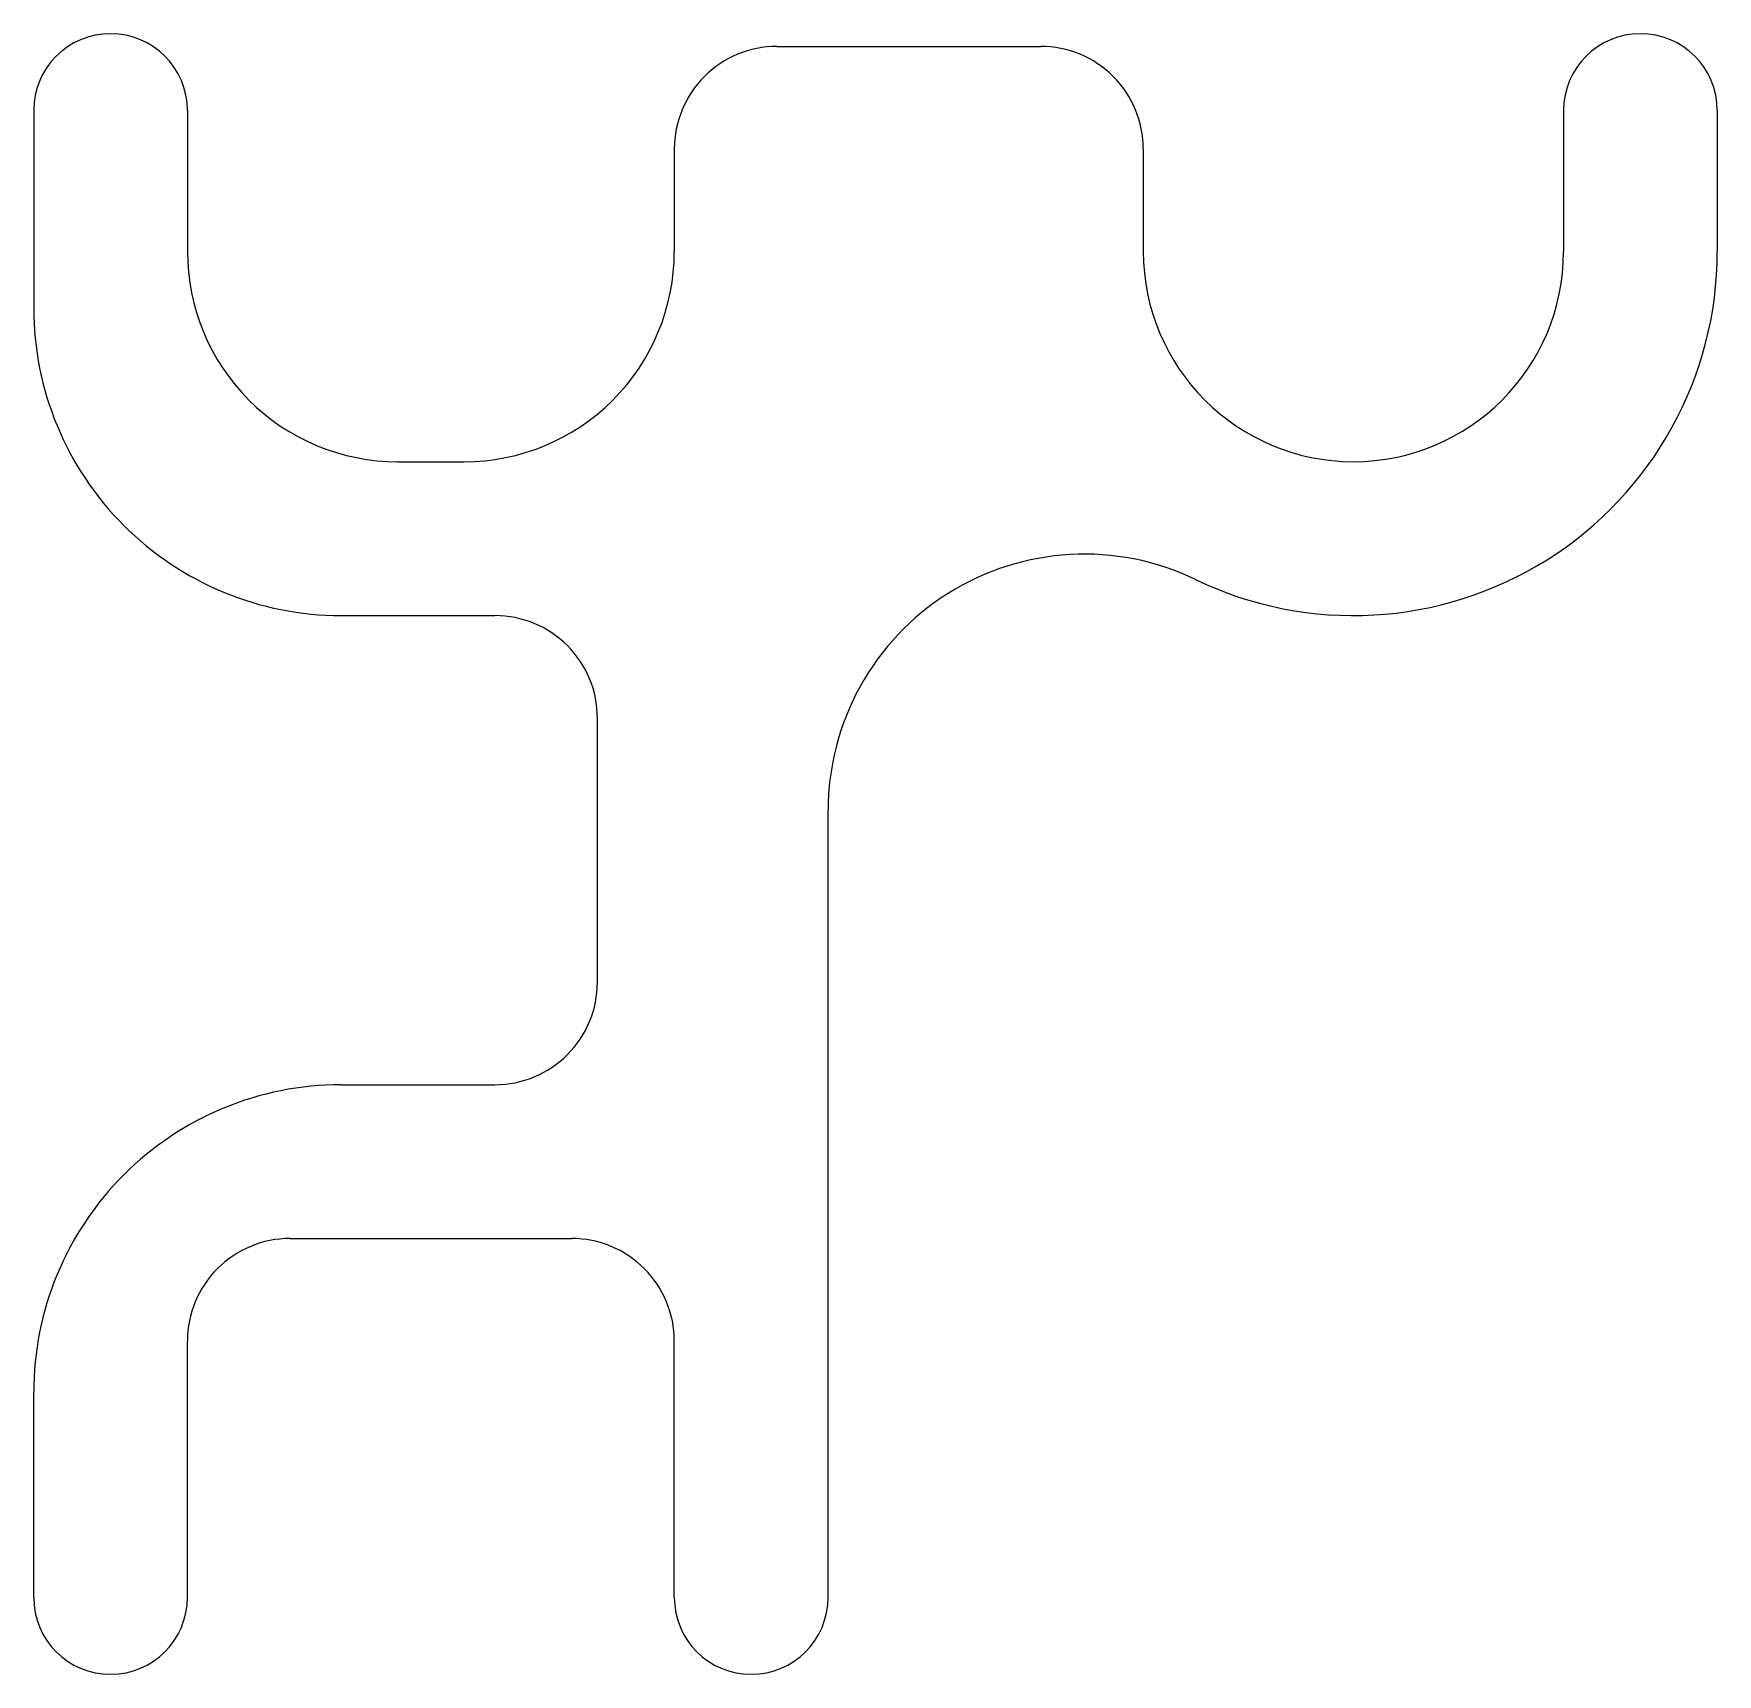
# Model space of a CAD drawing. Header units: metres. Extents: x 0 to 32.9, y 0 to 32.
import ezdxf

# ---------------------------------------------------------------- set-up
doc = ezdxf.new("R2010")
doc.units = ezdxf.units.M

msp = doc.modelspace()

# ---------------------------------------------------------------- linework, layer by layer
for p, q in [((1.5, 32), (1.5, 32)), ((31.35, 32), (31.35, 32)), ((14.5, 31.751), (19.65, 31.751)), ((14.5, 31.751), (14.5, 31.751)), ((19.65, 31.751), (19.65, 31.751)), ((13.086, 31.165), (13.086, 31.165)), ((21.064, 31.165), (21.064, 31.165)), ((0, 30.501), (0, 26.651)), ((0, 30.501), (0, 30.501)), ((3, 30.501), (3, 27.751)), ((3, 30.501), (3, 30.501)), ((29.85, 30.501), (29.85, 27.751)), ((29.85, 30.501), (29.85, 30.501)), ((32.85, 30.501), (32.85, 27.751)), ((32.85, 30.501), (32.85, 30.501)), ((12.5, 29.751), (12.5, 27.751)), ((12.5, 29.751), (12.5, 29.751)), ((21.65, 29.751), (21.65, 27.751)), ((21.65, 29.751), (21.65, 29.751)), ((3, 27.751), (3, 27.751)), ((12.5, 27.751), (12.5, 27.751)), ((21.65, 27.751), (21.65, 27.751)), ((29.85, 27.751), (29.85, 27.751)), ((32.85, 27.751), (32.85, 27.751)), ((0, 26.651), (0, 26.651)), ((4.201, 24.852), (4.201, 24.852)), ((11.298, 24.852), (11.298, 24.852)), ((7.1, 23.651), (8.4, 23.651)), ((7.1, 23.651), (7.1, 23.651)), ((8.4, 23.651), (8.4, 23.651)), ((25.75, 23.652), (25.75, 23.652)), ((1.758, 22.408), (1.758, 22.408)), ((29.527, 21.74), (29.527, 21.74)), ((22.669, 21.354), (22.669, 21.354)), ((17.84, 21.082), (17.84, 21.082)), ((6, 20.651), (9, 20.651)), ((6, 20.651), (6, 20.651)), ((9, 20.651), (9, 20.651)), ((10.414, 20.065), (10.414, 20.065)), ((11, 13.501), (11, 18.651)), ((11, 18.651), (11, 18.651)), ((15.5, 1.501), (15.5, 16.849)), ((15.5, 16.849), (15.5, 16.849)), ((11, 13.501), (11, 13.501)), ((10.414, 12.087), (10.414, 12.087)), ((6, 11.501), (9, 11.501)), ((6, 11.501), (6, 11.501)), ((9, 11.501), (9, 11.501)), ((1.758, 9.743), (1.758, 9.743)), ((5, 8.501), (10.5, 8.501)), ((5, 8.501), (5, 8.501)), ((10.5, 8.501), (10.5, 8.501)), ((3.586, 7.915), (3.586, 7.915)), ((11.914, 7.915), (11.914, 7.915)), ((3, 1.501), (3, 6.501)), ((3, 6.501), (3, 6.501)), ((12.5, 1.501), (12.5, 6.501)), ((12.5, 6.501), (12.5, 6.501)), ((0, 1.501), (0, 5.501)), ((0, 5.501), (0, 5.501)), ((0, 1.501), (0, 1.501)), ((3, 1.501), (3, 1.501)), ((12.5, 1.501), (12.5, 1.501)), ((15.5, 1.501), (15.5, 1.501)), ((1.5, 0.002), (1.5, 0.002)), ((14, 0.002), (14, 0.002))]:
    msp.add_line(p, q)
for centre, radius, start, end in [((1.5, 30.5), 1.5, 90, 179.958), ((1.5, 30.5), 1.5, 0.042, 90), ((31.35, 30.5), 1.5, 90, 179.958), ((31.35, 30.5), 1.5, 0.042, 90), ((14.501, 29.75), 2.001, 90.0286, 135), ((19.649, 29.75), 2.001, 45, 89.9714), ((14.501, 29.75), 2.001, 135, 179.9714), ((19.649, 29.75), 2.001, 0.0286, 45), ((7.101, 27.752), 4.101, 180.0139, 225), ((8.399, 27.752), 4.101, 315, 359.9861), ((25.75, 27.752), 4.1, 180.0154, 270), ((25.75, 27.752), 4.1, 270, 359.9846), ((25.749, 27.752), 7.101, 302.1428, 359.9911), ((6.001, 26.652), 6.001, 180.0095, 225), ((7.101, 27.752), 4.101, 225, 269.9861), ((8.399, 27.752), 4.101, 270.0139, 315), ((6.001, 26.652), 6.001, 225, 269.9905), ((20.501, 16.848), 5.001, 64.2982, 122.1428), ((25.749, 27.752), 7.101, 244.2946, 302.1428), ((20.501, 16.848), 5.001, 122.1428, 179.9875), ((8.999, 18.65), 2.001, 45, 89.9714), ((8.999, 18.65), 2.001, 0.0286, 45), ((8.999, 13.502), 2.001, 315, 359.9714), ((8.999, 13.502), 2.001, 270.0286, 315), ((6.001, 5.5), 6.001, 90.0095, 135), ((6.001, 5.5), 6.001, 135, 179.9905), ((5.001, 6.5), 2.001, 90.0286, 135), ((10.499, 6.5), 2.001, 45, 89.9714), ((5.001, 6.5), 2.001, 135, 179.9714), ((10.499, 6.5), 2.001, 0.0286, 45), ((1.5, 1.502), 1.5, 180.042, 270), ((1.5, 1.502), 1.5, 270, 359.958), ((14, 1.502), 1.5, 180.042, 270), ((14, 1.502), 1.5, 270, 359.958)]:
    msp.add_arc(centre, radius, start, end)

doc.saveas('drawing.dxf')
